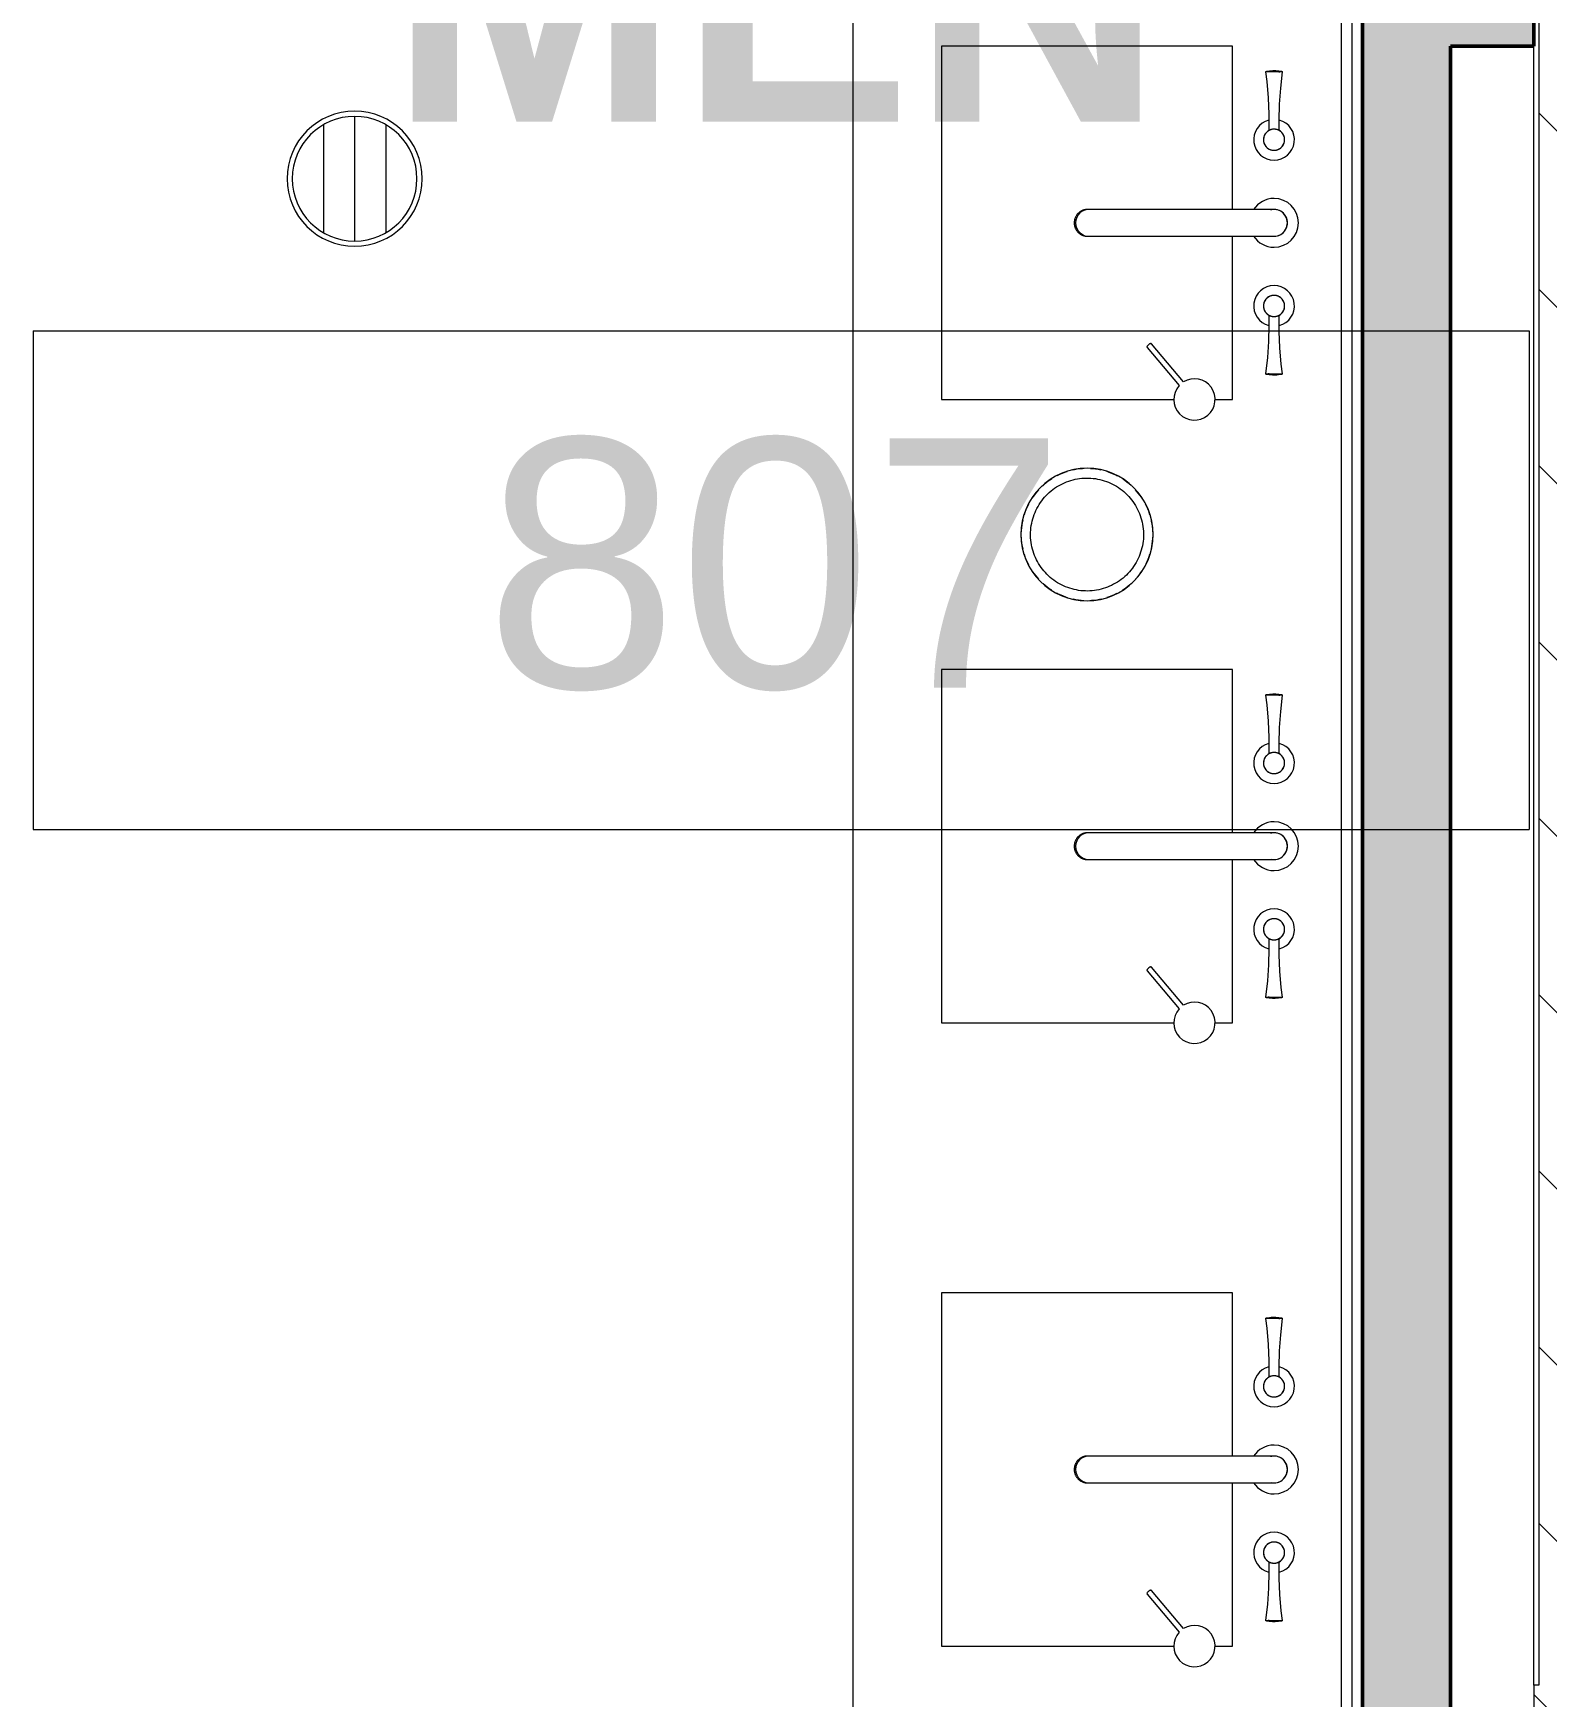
# Model space of a CAD drawing. Header units: inches. Extents: x -956 to 1409, y -1111 to 895.
# Drawn here: x 737.9 to 810.8, y 589.8 to 669.9 of the extents above; entities that cross this region are included whole.
import ezdxf

# ---------------------------------------------------------------- set-up
doc = ezdxf.new("R2010")
doc.units = ezdxf.units.IN
doc.header["$MEASUREMENT"] = 0
for name, color, linetype, lineweight in [('A-AREA-IDEN', 2, 'Continuous', 9), ('A-FLOR', 192, 'Continuous', 13), ('A-WALL', 113, 'Continuous', 13), ('A-WALL-PATT', 111, 'Continuous', 13), ('I-WALL', 2, 'Continuous', 13), ('P-SANR-FIXT', 6, 'Continuous', 9), ('Q-CASE', 31, 'Continuous', 9), ('Q-SPCQ', 91, 'Continuous', 13)]:
    doc.layers.add(name, color=color, linetype=linetype, lineweight=lineweight)
doc.styles.add('Arial_3', font='arial.ttf', dxfattribs={"height": 12})
doc.styles.add('Arial_B', font='arialbd.ttf', dxfattribs={"height": 12})

# ---------------------------------------------------------------- blocks, each defined once
blk = doc.blocks.new('Mirror with Frame - 88_x36_-2755238-8TH FLOOR TELECOM UNDERFLOOR ROUTING PLAN')
at = {"layer": 'Q-SPCQ', "lineweight": 9}
for p, q in [((-43.037, 0.75), (44.963, 0.75)), ((44.963, 0.25), (-43.037, 0.25))]:
    blk.add_line(p, q, dxfattribs=at)
blk = doc.blocks.new('Faucet-Bath_Deck-Mount_Transitional_Nexus_TB794DD_TOTO - TB794DD-V52-8TH FLOOR TELECOM UNDERFLOOR ROUTING PLAN')
at = {"layer": 'P-SANR-FIXT', "color": 53}
for p, q in [((-7.267, 0.314), (-7.267, 0.231)), ((-7.267, 0.231), (-7.267, 0.275)), ((7.267, 0.229), (7.267, 0.315)), ((-7.267, -0.231), (-7.267, -0.314)), ((7.267, -0.229), (7.267, -0.275)), ((7.267, -0.315), (7.267, -0.229)), ((-0.646, -1.855), (-0.646, -6.874)), ((0.646, -6.874), (0.646, -1.855)), ((-0.646, -8.905), (-0.646, -8.915)), ((-0.646, -8.915), (-0.646, -8.979)), ((0.646, -8.915), (0.646, -8.905)), ((0.646, -8.979), (0.646, -8.915))]:
    blk.add_line(p, q, dxfattribs=at)
at = {"layer": 'P-SANR-FIXT', "color": 53, "flags": 128}
for points in [[(-7.328, 0), (-7.326, 0.079), (-7.321, 0.157), (-7.313, 0.235), (-7.302, 0.313), (-7.293, 0.367)], [(-7.293, 0.367), (-7.293, 0.368), (-7.292, 0.369), (-7.292, 0.37), (-7.292, 0.371), (-7.291, 0.372), (-7.291, 0.373), (-7.291, 0.374), (-7.29, 0.375), (-7.289, 0.376), (-7.289, 0.377), (-7.288, 0.378), (-7.288, 0.379), (-7.287, 0.38), (-7.286, 0.381), (-7.285, 0.381), (-7.285, 0.382), (-7.284, 0.383), (-7.283, 0.384), (-7.282, 0.384), (-7.281, 0.385), (-7.28, 0.385), (-7.279, 0.386), (-7.278, 0.387), (-7.277, 0.387), (-7.276, 0.387), (-7.275, 0.388), (-7.274, 0.388), (-7.273, 0.388), (-7.272, 0.389), (-7.271, 0.389), (-7.27, 0.389), (-7.269, 0.389), (-7.268, 0.389), (-7.267, 0.389), (-7.267, 0.389)], [(-7.267, 0.389), (-6.488, 0.306), (-5.707, 0.254), (-4.924, 0.233), (-4.451, 0.236)], [(-3.491, 0), (-3.491, 0.02), (-3.493, 0.041), (-3.495, 0.061), (-3.497, 0.081), (-3.501, 0.101), (-3.506, 0.121), (-3.511, 0.141), (-3.517, 0.16), (-3.524, 0.179), (-3.531, 0.198), (-3.539, 0.217), (-3.548, 0.235), (-3.558, 0.253), (-3.569, 0.27), (-3.58, 0.287), (-3.592, 0.304), (-3.604, 0.32), (-3.617, 0.336), (-3.631, 0.351), (-3.645, 0.365), (-3.66, 0.379), (-3.676, 0.392), (-3.692, 0.405), (-3.708, 0.417), (-3.725, 0.428), (-3.742, 0.439), (-3.76, 0.449), (-3.778, 0.458), (-3.797, 0.467), (-3.816, 0.474), (-3.835, 0.481), (-3.854, 0.488), (-3.874, 0.493), (-3.893, 0.498), (-3.913, 0.502), (-3.934, 0.505), (-3.954, 0.507), (-3.974, 0.508), (-3.995, 0.509), (-4.015, 0.509), (-4.035, 0.508), (-4.055, 0.506), (-4.076, 0.503), (-4.096, 0.5), (-4.116, 0.496), (-4.135, 0.491), (-4.155, 0.485), (-4.174, 0.478), (-4.193, 0.471), (-4.212, 0.463), (-4.23, 0.454), (-4.248, 0.444), (-4.266, 0.434), (-4.283, 0.423), (-4.3, 0.412), (-4.316, 0.399), (-4.332, 0.386), (-4.347, 0.373), (-4.361, 0.359), (-4.375, 0.344), (-4.389, 0.329), (-4.402, 0.313), (-4.414, 0.296), (-4.425, 0.28), (-4.436, 0.262), (-4.446, 0.245), (-4.456, 0.227), (-4.464, 0.208), (-4.472, 0.19), (-4.48, 0.171), (-4.486, 0.151), (-4.492, 0.132), (-4.497, 0.112), (-4.501, 0.092), (-4.504, 0.072), (-4.506, 0.052), (-4.508, 0.031), (-4.509, 0.011), (-4.509, 0)], [(4.509, 0), (4.509, 0.02), (4.507, 0.041), (4.505, 0.061), (4.503, 0.081), (4.499, 0.101), (4.494, 0.121), (4.489, 0.141), (4.483, 0.16), (4.476, 0.179), (4.469, 0.198), (4.461, 0.217), (4.452, 0.235), (4.442, 0.253), (4.431, 0.27), (4.42, 0.287), (4.408, 0.304), (4.396, 0.32), (4.383, 0.336), (4.369, 0.351), (4.355, 0.365), (4.34, 0.379), (4.324, 0.392), (4.308, 0.405), (4.292, 0.417), (4.275, 0.428), (4.258, 0.439), (4.24, 0.449), (4.222, 0.458), (4.203, 0.467), (4.184, 0.474), (4.165, 0.481), (4.146, 0.488), (4.126, 0.493), (4.107, 0.498), (4.087, 0.502), (4.066, 0.505), (4.046, 0.507), (4.026, 0.508), (4.005, 0.509), (3.985, 0.509), (3.965, 0.508), (3.945, 0.506), (3.924, 0.503), (3.904, 0.5), (3.884, 0.496), (3.865, 0.491), (3.845, 0.485), (3.826, 0.478), (3.807, 0.471), (3.788, 0.463), (3.77, 0.454), (3.752, 0.444), (3.734, 0.434), (3.717, 0.423), (3.7, 0.412), (3.684, 0.399), (3.668, 0.386), (3.653, 0.373), (3.639, 0.359), (3.625, 0.344), (3.611, 0.329), (3.598, 0.313), (3.586, 0.296), (3.575, 0.28), (3.564, 0.262), (3.554, 0.245), (3.544, 0.227), (3.536, 0.208), (3.528, 0.19), (3.52, 0.171), (3.514, 0.151), (3.508, 0.132), (3.503, 0.112), (3.499, 0.092), (3.496, 0.072), (3.494, 0.052), (3.492, 0.031), (3.491, 0.011), (3.491, 0)], [(4.451, 0.236), (5.234, 0.238), (6.017, 0.271), (6.797, 0.335), (7.267, 0.389)], [(7.267, 0.389), (7.268, 0.389), (7.269, 0.389), (7.27, 0.389), (7.271, 0.389), (7.272, 0.389), (7.273, 0.389), (7.274, 0.388), (7.275, 0.388), (7.276, 0.388), (7.277, 0.387), (7.278, 0.387), (7.279, 0.386), (7.28, 0.386), (7.281, 0.385), (7.282, 0.384), (7.283, 0.384), (7.284, 0.383), (7.284, 0.382), (7.285, 0.382), (7.286, 0.381), (7.287, 0.38), (7.287, 0.379), (7.288, 0.378), (7.289, 0.378), (7.289, 0.377), (7.29, 0.376), (7.29, 0.375), (7.291, 0.374), (7.291, 0.373), (7.292, 0.372), (7.292, 0.371), (7.292, 0.37), (7.293, 0.369), (7.293, 0.368), (7.293, 0.367)], [(7.293, 0.367), (7.306, 0.29), (7.316, 0.212), (7.323, 0.134), (7.327, 0.055), (7.328, 0)], [(-7.293, -0.367), (-7.306, -0.29), (-7.316, -0.212), (-7.323, -0.133), (-7.327, -0.055), (-7.328, 0)], [(-7.267, -0.389), (-7.268, -0.389), (-7.269, -0.389), (-7.27, -0.389), (-7.271, -0.389), (-7.272, -0.389), (-7.273, -0.389), (-7.274, -0.388), (-7.275, -0.388), (-7.276, -0.388), (-7.277, -0.387), (-7.278, -0.387), (-7.279, -0.386), (-7.28, -0.386), (-7.281, -0.385), (-7.282, -0.384), (-7.283, -0.384), (-7.284, -0.383), (-7.284, -0.382), (-7.285, -0.382), (-7.286, -0.381), (-7.287, -0.38), (-7.287, -0.379), (-7.288, -0.378), (-7.289, -0.377), (-7.289, -0.377), (-7.29, -0.376), (-7.29, -0.375), (-7.291, -0.374), (-7.291, -0.373), (-7.292, -0.372), (-7.292, -0.371), (-7.292, -0.37), (-7.293, -0.369), (-7.293, -0.367), (-7.293, -0.367)], [(-4.451, -0.236), (-5.234, -0.238), (-6.017, -0.271), (-6.797, -0.335), (-7.267, -0.389)], [(-4.509, 0), (-4.509, -0.02), (-4.507, -0.041), (-4.505, -0.061), (-4.503, -0.081), (-4.499, -0.101), (-4.494, -0.121), (-4.489, -0.141), (-4.483, -0.16), (-4.476, -0.179), (-4.469, -0.198), (-4.461, -0.217), (-4.452, -0.235), (-4.442, -0.253), (-4.431, -0.27), (-4.42, -0.287), (-4.408, -0.304), (-4.396, -0.32), (-4.383, -0.336), (-4.369, -0.351), (-4.355, -0.365), (-4.34, -0.379), (-4.324, -0.392), (-4.308, -0.405), (-4.292, -0.417), (-4.275, -0.428), (-4.258, -0.439), (-4.24, -0.449), (-4.222, -0.458), (-4.203, -0.467), (-4.184, -0.474), (-4.165, -0.481), (-4.146, -0.488), (-4.126, -0.493), (-4.107, -0.498), (-4.087, -0.502), (-4.066, -0.505), (-4.046, -0.507), (-4.026, -0.508), (-4.005, -0.509), (-3.985, -0.509), (-3.965, -0.508), (-3.945, -0.506), (-3.924, -0.503), (-3.904, -0.5), (-3.884, -0.496), (-3.865, -0.491), (-3.845, -0.485), (-3.826, -0.478), (-3.807, -0.471), (-3.788, -0.463), (-3.77, -0.454), (-3.752, -0.444), (-3.734, -0.434), (-3.717, -0.423), (-3.7, -0.412), (-3.684, -0.399), (-3.668, -0.386), (-3.653, -0.373), (-3.639, -0.359), (-3.625, -0.344), (-3.611, -0.329), (-3.598, -0.313), (-3.586, -0.296), (-3.575, -0.28), (-3.564, -0.262), (-3.554, -0.245), (-3.544, -0.227), (-3.536, -0.208), (-3.528, -0.19), (-3.52, -0.171), (-3.514, -0.151), (-3.508, -0.132), (-3.503, -0.112), (-3.499, -0.092), (-3.496, -0.072), (-3.494, -0.052), (-3.492, -0.031), (-3.491, -0.011), (-3.491, 0)], [(-0.646, 0), (-0.646, -0.002), (-0.646, -0.006), (-0.646, -0.014), (-0.646, -0.025), (-0.646, -0.039), (-0.646, -0.056), (-0.646, -0.076), (-0.646, -0.099), (-0.646, -0.125), (-0.646, -0.155), (-0.646, -0.186), (-0.646, -0.221), (-0.646, -0.259), (-0.646, -0.299), (-0.646, -0.342), (-0.646, -0.387), (-0.646, -0.435), (-0.646, -0.486), (-0.646, -0.539), (-0.646, -0.594), (-0.646, -0.651), (-0.646, -0.71), (-0.646, -0.772), (-0.646, -0.835), (-0.646, -0.9), (-0.646, -0.967), (-0.646, -1.035), (-0.646, -1.105), (-0.646, -1.176), (-0.646, -1.248), (-0.646, -1.322), (-0.646, -1.396), (-0.646, -1.472), (-0.646, -1.548), (-0.646, -1.625), (-0.646, -1.702), (-0.646, -1.78), (-0.646, -1.855)], [(0.646, -1.855), (0.646, -1.777), (0.646, -1.699), (0.646, -1.622), (0.646, -1.545), (0.646, -1.469), (0.646, -1.393), (0.646, -1.319), (0.646, -1.245), (0.646, -1.173), (0.646, -1.102), (0.646, -1.032), (0.646, -0.964), (0.646, -0.897), (0.646, -0.832), (0.646, -0.769), (0.646, -0.708), (0.646, -0.649), (0.646, -0.591), (0.646, -0.537), (0.646, -0.484), (0.646, -0.433), (0.646, -0.386), (0.646, -0.34), (0.646, -0.297), (0.646, -0.257), (0.646, -0.22), (0.646, -0.185), (0.646, -0.153), (0.646, -0.124), (0.646, -0.098), (0.646, -0.075), (0.646, -0.055), (0.646, -0.038), (0.646, -0.025), (0.646, -0.014), (0.646, -0.006), (0.646, -0.001), (0.646, 0)], [(3.491, 0), (3.491, -0.02), (3.493, -0.041), (3.495, -0.061), (3.497, -0.081), (3.501, -0.101), (3.506, -0.121), (3.511, -0.141), (3.517, -0.16), (3.524, -0.179), (3.531, -0.198), (3.539, -0.217), (3.548, -0.235), (3.558, -0.253), (3.569, -0.27), (3.58, -0.287), (3.592, -0.304), (3.604, -0.32), (3.617, -0.336), (3.631, -0.351), (3.645, -0.365), (3.66, -0.379), (3.676, -0.392), (3.692, -0.405), (3.708, -0.417), (3.725, -0.428), (3.742, -0.439), (3.76, -0.449), (3.778, -0.458), (3.797, -0.467), (3.816, -0.474), (3.835, -0.481), (3.854, -0.488), (3.874, -0.493), (3.893, -0.498), (3.913, -0.502), (3.934, -0.505), (3.954, -0.507), (3.974, -0.508), (3.995, -0.509), (4.015, -0.509), (4.035, -0.508), (4.055, -0.506), (4.076, -0.503), (4.096, -0.5), (4.116, -0.496), (4.135, -0.491), (4.155, -0.485), (4.174, -0.478), (4.193, -0.471), (4.212, -0.463), (4.23, -0.454), (4.248, -0.444), (4.266, -0.434), (4.283, -0.423), (4.3, -0.412), (4.316, -0.399), (4.332, -0.386), (4.347, -0.373), (4.361, -0.359), (4.375, -0.344), (4.389, -0.329), (4.402, -0.313), (4.414, -0.296), (4.425, -0.28), (4.436, -0.262), (4.446, -0.245), (4.456, -0.227), (4.464, -0.208), (4.472, -0.19), (4.48, -0.171), (4.486, -0.151), (4.492, -0.132), (4.497, -0.112), (4.501, -0.092), (4.504, -0.072), (4.506, -0.052), (4.508, -0.031), (4.509, -0.011), (4.509, 0)], [(7.267, -0.389), (6.488, -0.306), (5.707, -0.254), (4.924, -0.233), (4.451, -0.236)], [(7.293, -0.367), (7.293, -0.368), (7.292, -0.369), (7.292, -0.37), (7.292, -0.372), (7.291, -0.373), (7.291, -0.374), (7.29, -0.374), (7.29, -0.375), (7.289, -0.376), (7.289, -0.377), (7.288, -0.378), (7.288, -0.379), (7.287, -0.38), (7.286, -0.381), (7.285, -0.381), (7.285, -0.382), (7.284, -0.383), (7.283, -0.384), (7.282, -0.384), (7.281, -0.385), (7.28, -0.385), (7.279, -0.386), (7.278, -0.387), (7.277, -0.387), (7.276, -0.387), (7.275, -0.388), (7.274, -0.388), (7.273, -0.388), (7.272, -0.389), (7.271, -0.389), (7.27, -0.389), (7.269, -0.389), (7.268, -0.389), (7.267, -0.389), (7.267, -0.389)], [(7.328, 0), (7.326, -0.079), (7.321, -0.157), (7.313, -0.235), (7.302, -0.313), (7.293, -0.367)], [(-0.646, -6.874), (-0.646, -6.952), (-0.646, -7.03), (-0.646, -7.108), (-0.646, -7.186), (-0.646, -7.264), (-0.646, -7.341), (-0.646, -7.418), (-0.646, -7.494), (-0.646, -7.569), (-0.646, -7.643), (-0.646, -7.716), (-0.646, -7.788), (-0.646, -7.859), (-0.646, -7.928), (-0.646, -7.995), (-0.646, -8.061), (-0.646, -8.126), (-0.646, -8.188), (-0.646, -8.249), (-0.646, -8.307), (-0.646, -8.363), (-0.646, -8.417), (-0.646, -8.469), (-0.646, -8.519), (-0.646, -8.566), (-0.646, -8.61), (-0.646, -8.652), (-0.646, -8.691), (-0.646, -8.727), (-0.646, -8.761), (-0.646, -8.792), (-0.646, -8.819), (-0.646, -8.844), (-0.646, -8.866), (-0.646, -8.885), (-0.646, -8.901), (-0.646, -8.905)], [(0.646, -8.905), (0.646, -8.891), (0.646, -8.873), (0.646, -8.852), (0.646, -8.828), (0.646, -8.801), (0.646, -8.771), (0.646, -8.739), (0.646, -8.703), (0.646, -8.665), (0.646, -8.624), (0.646, -8.58), (0.646, -8.534), (0.646, -8.486), (0.646, -8.435), (0.646, -8.381), (0.646, -8.326), (0.646, -8.268), (0.646, -8.208), (0.646, -8.146), (0.646, -8.082), (0.646, -8.017), (0.646, -7.95), (0.646, -7.881), (0.646, -7.811), (0.646, -7.74), (0.646, -7.667), (0.646, -7.593), (0.646, -7.518), (0.646, -7.443), (0.646, -7.366), (0.646, -7.289), (0.646, -7.212), (0.646, -7.134), (0.646, -7.056), (0.646, -6.977), (0.646, -6.899), (0.646, -6.874)], [(-0.646, -8.979), (-0.646, -9.004), (-0.644, -9.03), (-0.641, -9.055), (-0.638, -9.081), (-0.633, -9.106), (-0.628, -9.13), (-0.621, -9.155), (-0.613, -9.179), (-0.605, -9.204), (-0.595, -9.227), (-0.584, -9.25), (-0.573, -9.273), (-0.561, -9.296), (-0.547, -9.318), (-0.533, -9.339), (-0.518, -9.36), (-0.502, -9.38), (-0.486, -9.399), (-0.468, -9.418), (-0.45, -9.436), (-0.431, -9.454), (-0.411, -9.47), (-0.391, -9.486), (-0.37, -9.501), (-0.349, -9.515), (-0.327, -9.529), (-0.304, -9.541), (-0.281, -9.553), (-0.258, -9.563), (-0.234, -9.573), (-0.21, -9.582), (-0.185, -9.589), (-0.16, -9.596), (-0.135, -9.602), (-0.11, -9.607), (-0.084, -9.611), (-0.059, -9.613), (-0.033, -9.615), (-0.007, -9.616), (0, -9.616)], [(0, -9.616), (0.026, -9.616), (0.052, -9.614), (0.077, -9.612), (0.103, -9.608), (0.128, -9.603), (0.153, -9.598), (0.178, -9.591), (0.203, -9.584), (0.227, -9.575), (0.251, -9.566), (0.275, -9.555), (0.298, -9.544), (0.321, -9.532), (0.343, -9.519), (0.365, -9.505), (0.386, -9.49), (0.406, -9.475), (0.426, -9.458), (0.445, -9.441), (0.463, -9.423), (0.481, -9.404), (0.498, -9.385), (0.514, -9.365), (0.529, -9.345), (0.544, -9.323), (0.557, -9.302), (0.57, -9.279), (0.581, -9.257), (0.592, -9.234), (0.602, -9.21), (0.611, -9.186), (0.619, -9.162), (0.626, -9.137), (0.632, -9.112), (0.637, -9.087), (0.641, -9.062), (0.643, -9.037), (0.645, -9.011), (0.646, -8.986), (0.646, -8.979)]]:
    blk.add_lwpolyline(points, dxfattribs=at)
at = {"layer": 'P-SANR-FIXT', "color": 53}
for centre, radius, start, end in [((-4, 0), 0.979, 0, 165), ((0, 0), 1.174, 0, 180), ((4, 0), 0.979, 15, 180), ((-4, 0), 0.509, 166.18526, 180), ((-4, 0), 0.509, 0, 164.2558), ((0, 0), 0.646, 90, 195), ((0, 0), 0.644, 360, 180), ((0, 0), 0.646, 348.7314, 90), ((4, 0), 0.979, 180, 345), ((4, 0), 0.509, 15.7442, 180), ((4, 0), 0.509, 360, 13.81474), ((-4, 0), 0.979, 195, 360), ((-4, 0), 0.509, 180, 193.81474), ((-4, 0), 0.509, 195.7442, 0), ((0, 0), 1.174, 180, 237.17584), ((0, 0), 0.644, 180, 195), ((0, 0), 0.644, 350.61143, 360), ((0, 0), 1.174, 302.82416, 360), ((4, 0), 0.509, 180, 344.2558), ((4, 0), 0.509, 346.18526, 360)]:
    blk.add_arc(centre, radius, start, end, dxfattribs=at)
for major_axis, start_param, end_param in [((-0.646, 0), 6.169751, 7.853982), ((0.646, 0), 3.141593, 3.355129), ((0.646, 0), 4.712389, 6.407113)]:
    blk.add_ellipse((0, -8.915), major_axis=major_axis, ratio=0.985556, start_param=start_param, end_param=end_param, dxfattribs=at)
for points in [[(-7.267, 0.387), (-7.266, 0.386), (-7.265, 0.383), (-7.263, 0.38)], [(-7.267, 0.381), (-7.267, 0.378), (-7.267, 0.371), (-7.265, 0.361), (-7.263, 0.355)], [(-7.267, 0.355), (-7.267, 0.35), (-7.267, 0.337), (-7.265, 0.322), (-7.263, 0.313)], [(-7.263, 0.23), (-7.265, 0.219), (-7.267, 0.197), (-7.267, 0.172), (-7.267, 0.16)], [(-7.263, 0.159), (-7.265, 0.147), (-7.267, 0.122), (-7.267, 0.095), (-7.267, 0.082)], [(-7.263, 0.082), (-7.265, 0.068), (-7.267, 0.041), (-7.267, 0.014), (-7.267, 0)], [(7.263, 0.38), (7.265, 0.383), (7.266, 0.386), (7.267, 0.387)], [(7.263, 0.355), (7.265, 0.361), (7.267, 0.371), (7.267, 0.378), (7.267, 0.381)], [(7.263, 0.315), (7.265, 0.323), (7.267, 0.338), (7.267, 0.35), (7.267, 0.356)], [(7.267, 0.158), (7.267, 0.171), (7.267, 0.195), (7.265, 0.218), (7.263, 0.228)], [(7.267, 0.081), (7.267, 0.094), (7.267, 0.12), (7.265, 0.146), (7.263, 0.158)], [(7.267, 0), (7.267, 0.014), (7.267, 0.041), (7.265, 0.068), (7.263, 0.081)], [(-7.267, 0), (-7.267, -0.014), (-7.267, -0.041), (-7.265, -0.068), (-7.263, -0.082)], [(-7.267, -0.082), (-7.267, -0.095), (-7.267, -0.122), (-7.265, -0.147), (-7.263, -0.159)], [(-7.267, -0.16), (-7.267, -0.172), (-7.267, -0.197), (-7.265, -0.219), (-7.263, -0.23)], [(-7.263, -0.313), (-7.265, -0.322), (-7.267, -0.337), (-7.267, -0.35), (-7.267, -0.355)], [(-7.263, -0.355), (-7.265, -0.361), (-7.267, -0.371), (-7.267, -0.378), (-7.267, -0.381)], [(-7.267, -0.387), (-7.266, -0.386), (-7.265, -0.383), (-7.263, -0.38)], [(-7.263, -0.38), (-7.265, -0.383), (-7.266, -0.386), (-7.267, -0.387)], [(7.263, -0.081), (7.265, -0.068), (7.267, -0.041), (7.267, -0.014), (7.267, 0)], [(7.263, -0.158), (7.265, -0.146), (7.267, -0.12), (7.267, -0.094), (7.267, -0.081)], [(7.263, -0.228), (7.265, -0.218), (7.267, -0.195), (7.267, -0.171), (7.267, -0.158)], [(7.267, -0.356), (7.267, -0.35), (7.267, -0.338), (7.265, -0.323), (7.263, -0.315)], [(7.267, -0.381), (7.267, -0.378), (7.267, -0.371), (7.265, -0.361), (7.263, -0.355)], [(7.263, -0.38), (7.265, -0.383), (7.266, -0.386), (7.267, -0.387)], [(7.267, -0.389), (7.267, -0.389), (7.267, -0.388), (7.265, -0.383), (7.263, -0.38)]]:
    blk.add_open_spline(points, degree=3, dxfattribs=at)
for points, knots in [([(-4.453, 0.232), (-4.454, 0.231), (-4.456, 0.226), (-4.462, 0.213), (-4.47, 0.196), (-4.478, 0.176), (-4.488, 0.145), (-4.503, 0.086), (-4.509, 0.036), (-4.509, 0)], [0.5555556, 0.5555556, 0.5555556, 0.5555556, 0.5833333, 0.6527778, 0.6875, 0.7222222, 0.7916667, 0.8611111, 1, 1, 1, 1]), ([(4.509, 0), (4.509, 0.029), (4.504, 0.083), (4.489, 0.143), (4.476, 0.181), (4.468, 0.201), (4.462, 0.213), (4.457, 0.224), (4.454, 0.23), (4.453, 0.232)], [0, 0, 0, 0, 0.1111111, 0.2222222, 0.2777778, 0.3333333, 0.3611111, 0.3888889, 0.4444444, 0.4444444, 0.4444444, 0.4444444]), ([(-4.509, 0), (-4.509, -0.029), (-4.504, -0.083), (-4.489, -0.143), (-4.476, -0.181), (-4.468, -0.201), (-4.462, -0.213), (-4.457, -0.224), (-4.454, -0.23), (-4.453, -0.232)], [0, 0, 0, 0, 0.1111111, 0.2222222, 0.2777778, 0.3333333, 0.3611111, 0.3888889, 0.4444444, 0.4444444, 0.4444444, 0.4444444]), ([(4.453, -0.232), (4.454, -0.231), (4.456, -0.226), (4.462, -0.213), (4.47, -0.196), (4.478, -0.176), (4.488, -0.145), (4.503, -0.086), (4.509, -0.036), (4.509, 0)], [0.5555556, 0.5555556, 0.5555556, 0.5555556, 0.5833333, 0.6527778, 0.6875, 0.7222222, 0.7916667, 0.8611111, 1, 1, 1, 1])]:
    blk.add_open_spline(points, degree=3, knots=knots, dxfattribs=at)
blk = doc.blocks.new('Sink-Undercounter-Kohler-Caxton-2210 - Vitreous_China-0-White-V50-8TH FLOOR TELECOM UNDERFLOOR ROUTING PLAN')
at = {"layer": 'P-SANR-FIXT'}
for p, q in [((-0.646, 7), (-8.5, 7)), ((-8.5, 7), (-8.5, -7)), ((8.5, 7), (0.645, 7)), ((8.5, 6.16), (8.5, 7)), ((8.5, -7), (8.5, 4.18)), ((-8.5, -7), (8.5, -7))]:
    blk.add_line(p, q, dxfattribs=at)
blk = doc.blocks.new('Accessory-Soap_Dispenser-KOHLER-Contemporary-K-1895 - Not a Type - See Type Catalog-2570115-8TH FLOOR TELECOM UNDERFLOOR ROUTING PLAN')
at = {"layer": 'Q-SPCQ', "lineweight": 9}
for p, q in [((-0.139, -0.985), (-0.139, -3.378)), ((0.139, -3.378), (0.139, -0.985))]:
    blk.add_line(p, q, dxfattribs=at)
for centre, radius, start, end in [((0, 0), 0.995, 278.01769, 261.98231), ((-0.096, -3.378), 0.0427, 180, 246.69916), ((-0.019, -3.199), 0.238, 246.69916, 258.47173), ((-0.011, -3.16), 0.277, 258.47173, 268.54538), ((0, -2.846), 0.592, 268.23769, 271.99398), ((0.011, -3.16), 0.277, 271.99398, 281.52827), ((0.019, -3.199), 0.238, 281.52827, 293.30084), ((0.096, -3.378), 0.0427, 293.30084, 0)]:
    blk.add_arc(centre, radius, start, end, dxfattribs=at)
blk = doc.blocks.new('Sink-Undercounter-Kohler-Caxton-2210 - Vitreous_China-0-White-V53-8TH FLOOR TELECOM UNDERFLOOR ROUTING PLAN')
at = {"layer": 'P-SANR-FIXT'}
for p, q in [((-0.646, 7), (-8.5, 7)), ((-8.5, 7), (-8.5, -7)), ((8.5, 7), (0.685, 7)), ((8.5, 6.16), (8.5, 7)), ((8.5, -7), (8.5, 4.18)), ((-8.5, -7), (8.5, -7))]:
    blk.add_line(p, q, dxfattribs=at)
blk = doc.blocks.new('Circular_Waste-Receptacle_Bobrick_B-529 - B-529-2568144-8TH FLOOR TELECOM UNDERFLOOR ROUTING PLAN')
at = {"layer": 'Q-SPCQ', "color": 53, "lineweight": 9, "flags": 128}
for points in [[(-2.719, 0), (-2.717, 0.109), (-2.71, 0.217), (-2.699, 0.325), (-2.684, 0.433), (-2.665, 0.54), (-2.641, 0.646), (-2.613, 0.751), (-2.581, 0.855), (-2.544, 0.958), (-2.504, 1.059), (-2.46, 1.158), (-2.412, 1.255), (-2.359, 1.351), (-2.303, 1.444), (-2.244, 1.535), (-2.181, 1.624), (-2.114, 1.71), (-2.044, 1.793), (-1.971, 1.873), (-1.894, 1.95), (-1.815, 2.024), (-1.732, 2.095), (-1.647, 2.163), (-1.559, 2.227), (-1.469, 2.288), (-1.376, 2.345), (-1.281, 2.398), (-1.185, 2.447), (-1.086, 2.493), (-0.985, 2.534), (-0.883, 2.571), (-0.78, 2.605), (-0.675, 2.634), (-0.569, 2.659), (-0.462, 2.679), (-0.355, 2.696), (-0.247, 2.708), (-0.138, 2.715), (-0.029, 2.719), (0.079, 2.718), (0.188, 2.712), (0.296, 2.703), (0.404, 2.689), (0.511, 2.67), (0.618, 2.648), (0.723, 2.621), (0.827, 2.59), (0.93, 2.555), (1.032, 2.515), (1.131, 2.472), (1.229, 2.425), (1.325, 2.374), (1.419, 2.319), (1.511, 2.26), (1.6, 2.198), (1.687, 2.132), (1.771, 2.063), (1.852, 1.991), (1.93, 1.915), (2.005, 1.836), (2.077, 1.755), (2.145, 1.67), (2.21, 1.583), (2.272, 1.494), (2.33, 1.402), (2.384, 1.307), (2.434, 1.211), (2.481, 1.113), (2.523, 1.012), (2.562, 0.911), (2.596, 0.808), (2.626, 0.703), (2.652, 0.598), (2.674, 0.491), (2.692, 0.384), (2.705, 0.276), (2.714, 0.167), (2.718, 0.059), (2.719, 0)], [(-1.701, 2.678), (-1.763, 2.638), (-1.867, 2.566), (-1.969, 2.489), (-2.067, 2.408), (-2.149, 2.334)], [(-0.966, 3.023), (-1.086, 2.982), (-1.204, 2.936), (-1.321, 2.885), (-1.435, 2.83)], [(-0.134, 3.17), (-0.219, 3.166), (-0.346, 3.154), (-0.472, 3.138), (-0.597, 3.117), (-0.693, 3.096)], [(0.664, 3.103), (0.539, 3.127), (0.414, 3.146), (0.288, 3.16), (0.161, 3.169)], [(1.47, 2.812), (1.383, 2.856), (1.267, 2.909), (1.15, 2.958), (1.031, 3.001), (0.95, 3.027)], [(2.118, 2.363), (2.022, 2.446), (1.922, 2.525), (1.82, 2.6), (1.715, 2.67)], [(-2.34, 2.143), (-2.424, 2.048), (-2.504, 1.95), (-2.58, 1.848), (-2.652, 1.743)], [(2.68, 1.698), (2.619, 1.792), (2.545, 1.895), (2.467, 1.995), (2.386, 2.092), (2.336, 2.146)], [(-2.812, 1.468), (-2.841, 1.413), (-2.895, 1.299), (-2.945, 1.182), (-2.99, 1.063), (-3.03, 0.944)], [(3.027, 0.95), (3.012, 0.998), (2.97, 1.118), (2.923, 1.236), (2.871, 1.352), (2.815, 1.465)], [(-3.096, 0.697), (-3.121, 0.573), (-3.142, 0.448), (-3.157, 0.322), (-3.167, 0.195), (-3.17, 0.134)], [(2.719, 0), (2.717, -0.109), (2.71, -0.217), (2.699, -0.325), (2.684, -0.433), (2.665, -0.54), (2.641, -0.646), (2.613, -0.751), (2.581, -0.855), (2.544, -0.958), (2.504, -1.059), (2.46, -1.158), (2.412, -1.255), (2.359, -1.351), (2.303, -1.444), (2.244, -1.535), (2.181, -1.624), (2.114, -1.71), (2.044, -1.793), (1.971, -1.873), (1.894, -1.95), (1.815, -2.024), (1.732, -2.095), (1.647, -2.163), (1.559, -2.227), (1.469, -2.288), (1.376, -2.345), (1.281, -2.398), (1.185, -2.447), (1.086, -2.493), (0.985, -2.534), (0.883, -2.571), (0.78, -2.605), (0.675, -2.634), (0.569, -2.659), (0.462, -2.679), (0.355, -2.696), (0.247, -2.708), (0.138, -2.715), (0.029, -2.719), (-0.079, -2.718), (-0.188, -2.712), (-0.296, -2.703), (-0.404, -2.689), (-0.511, -2.67), (-0.618, -2.648), (-0.723, -2.621), (-0.827, -2.59), (-0.93, -2.555), (-1.032, -2.515), (-1.131, -2.472), (-1.229, -2.425), (-1.325, -2.374), (-1.419, -2.319), (-1.511, -2.26), (-1.6, -2.198), (-1.687, -2.132), (-1.771, -2.063), (-1.852, -1.991), (-1.93, -1.915), (-2.005, -1.836), (-2.077, -1.755), (-2.145, -1.67), (-2.21, -1.583), (-2.272, -1.494), (-2.33, -1.402), (-2.384, -1.307), (-2.434, -1.211), (-2.481, -1.113), (-2.523, -1.012), (-2.562, -0.911), (-2.596, -0.808), (-2.626, -0.703), (-2.652, -0.598), (-2.674, -0.491), (-2.692, -0.384), (-2.705, -0.276), (-2.714, -0.167), (-2.718, -0.059), (-2.719, 0)], [(3.171, 0.128), (3.163, 0.254), (3.15, 0.38), (3.133, 0.506), (3.11, 0.63), (3.097, 0.691)], [(-3.171, -0.128), (-3.163, -0.254), (-3.15, -0.38), (-3.133, -0.506), (-3.11, -0.63), (-3.097, -0.691)], [(3.096, -0.697), (3.121, -0.573), (3.142, -0.448), (3.157, -0.322), (3.167, -0.195), (3.17, -0.134)], [(-3.027, -0.95), (-3.012, -0.998), (-2.97, -1.118), (-2.923, -1.236), (-2.871, -1.352), (-2.815, -1.465)], [(2.812, -1.468), (2.841, -1.413), (2.895, -1.299), (2.945, -1.182), (2.99, -1.063), (3.03, -0.944)], [(-2.68, -1.698), (-2.619, -1.792), (-2.545, -1.895), (-2.467, -1.995), (-2.386, -2.092), (-2.336, -2.146)], [(-2.118, -2.363), (-2.022, -2.446), (-1.922, -2.525), (-1.82, -2.6), (-1.715, -2.67)], [(1.701, -2.678), (1.763, -2.638), (1.867, -2.566), (1.969, -2.489), (2.067, -2.408), (2.149, -2.334)], [(2.34, -2.143), (2.424, -2.048), (2.504, -1.95), (2.58, -1.848), (2.652, -1.743)], [(-1.47, -2.812), (-1.383, -2.856), (-1.267, -2.909), (-1.15, -2.958), (-1.031, -3.001), (-0.95, -3.027)], [(-0.664, -3.103), (-0.539, -3.127), (-0.414, -3.146), (-0.288, -3.16), (-0.161, -3.169)], [(0.134, -3.17), (0.219, -3.166), (0.346, -3.154), (0.472, -3.138), (0.597, -3.117), (0.693, -3.096)], [(0.966, -3.023), (1.086, -2.982), (1.204, -2.936), (1.321, -2.885), (1.435, -2.83)]]:
    blk.add_lwpolyline(points, dxfattribs=at)
at = {"layer": 'Q-SPCQ', "color": 53, "lineweight": 9}
for start, end in [(360, 180), (180, 360)]:
    blk.add_arc((0, 0), 3.187, start, end, dxfattribs=at)
blk = doc.blocks.new('Floor Drain - 6_ Diameter-3434525-8TH FLOOR TELECOM UNDERFLOOR ROUTING PLAN')
at = {"layer": 'P-SANR-FIXT'}
for p, q in [((-1.5, 2.598), (-1.5, -2.598)), ((0, 3), (0, -3)), ((1.5, 2.598), (1.5, -2.598))]:
    blk.add_line(p, q, dxfattribs=at)
for start, end in [(360, 180), (180, 360)]:
    blk.add_arc((0, 0), 3, start, end, dxfattribs=at)
blk = doc.blocks.new('18433_1 - AEO NY - CENTRAL_rvt-1-8TH FLOOR TELECOM UNDERFLOOR ROUTING PLAN')
at = {"layer": 'A-WALL-PATT', "lineweight": 9}
h = blk.add_hatch(dxfattribs=at)
h.set_pattern_fill('FP_1', color=53, style=0, pattern_type=2)
h.set_pattern_definition([(135, (0, 0), (-4.24264, -4.24264), [])])
h.paths.add_polyline_path([(818.148, 468.959), (818.148, 505.365), (810.148, 505.365), (810.148, 468.959)], flags=0)
h.paths.add_polyline_path([(814.262, 508.756), (816.364, 508.756), (816.364, 512.006), (811.364, 512.006), (811.364, 508.756)], flags=0)
h.paths.add_polyline_path([(818.114, 512.006), (818.148, 512.006), (818.148, 530.381), (816.364, 530.381), (816.364, 512.006), (817.864, 512.006)], flags=0)
h.paths.add_polyline_path([(810.364, 513.006), (810.364, 530.381), (810.148, 530.381), (810.148, 513.006)], flags=0)
h.paths.add_polyline_path([(810.148, 570.381), (818.148, 570.381), (818.148, 797.381), (810.148, 797.381), (810.148, 790.381), (810.398, 790.381), (810.398, 590.381), (810.148, 590.381), (810.148, 578.646)], flags=0)
at = {"layer": 'A-WALL-PATT'}
for points in [[(806.148, 585.256), (806.148, 675.506), (801.898, 675.506), (801.898, 585.256)], [(810.148, 669.256), (810.148, 673.506), (806.148, 673.506), (806.148, 669.256), (808.411, 669.256)]]:
    blk.add_hatch(color=253, dxfattribs=at).paths.add_polyline_path(points, flags=0)
at = {"layer": 'A-FLOR', "color": 53, "lineweight": 9}
blk.add_line((810.148, 590.381), (810.148, 669.256), dxfattribs=at)
for start, end in [(0, 180), (180, 0)]:
    blk.add_arc((753.398, 662.881), 3.25, start, end, dxfattribs=at)
at = {"layer": 'A-WALL', "color": 133, "lineweight": 20}
for p, q in [((810.398, 790.381), (810.398, 590.381)), ((810.398, 590.381), (810.148, 590.381)), ((810.148, 590.381), (810.148, 585.256))]:
    blk.add_line(p, q, dxfattribs=at)
at = {"layer": 'I-WALL', "color": 213, "lineweight": 50}
for p, q in [((801.898, 675.506), (801.898, 585.256)), ((810.148, 669.256), (810.148, 673.506)), ((806.148, 585.256), (806.148, 669.256)), ((806.148, 669.256), (810.148, 669.256))]:
    blk.add_line(p, q, dxfattribs=at)
at = {"layer": 'Q-CASE', "color": 53}
blk.add_line((777.398, 585.756), (777.398, 674.006), dxfattribs=at)
at = {"color": 53, "lineweight": 9}
for name, p, rotation in [('Mirror with Frame - 88_x36_-2755238-8TH FLOOR TELECOM UNDERFLOOR ROUTING PLAN', (801.648, 628.792), 90), ('Sink-Undercounter-Kohler-Caxton-2210 - Vitreous_China-0-White-V50-8TH FLOOR TELECOM UNDERFLOOR ROUTING PLAN', (788.648, 660.756), 270.0000000000003), ('Faucet-Bath_Deck-Mount_Transitional_Nexus_TB794DD_TOTO - TB794DD-V52-8TH FLOOR TELECOM UNDERFLOOR ROUTING PLAN', (797.648, 660.756), 270.0000000000002), ('Accessory-Soap_Dispenser-KOHLER-Contemporary-K-1895 - Not a Type - See Type Catalog-2570115-8TH FLOOR TELECOM UNDERFLOOR ROUTING PLAN', (793.817, 652.256), 219.9999999999994), ('Sink-Undercounter-Kohler-Caxton-2210 - Vitreous_China-0-White-V53-8TH FLOOR TELECOM UNDERFLOOR ROUTING PLAN', (788.648, 630.756), 270.0000000000003), ('Faucet-Bath_Deck-Mount_Transitional_Nexus_TB794DD_TOTO - TB794DD-V52-8TH FLOOR TELECOM UNDERFLOOR ROUTING PLAN', (797.648, 630.756), 270.0000000000002), ('Accessory-Soap_Dispenser-KOHLER-Contemporary-K-1895 - Not a Type - See Type Catalog-2570115-8TH FLOOR TELECOM UNDERFLOOR ROUTING PLAN', (793.817, 622.256), 219.9999999999994), ('Sink-Undercounter-Kohler-Caxton-2210 - Vitreous_China-0-White-V50-8TH FLOOR TELECOM UNDERFLOOR ROUTING PLAN', (788.648, 600.756), 270.0000000000003), ('Faucet-Bath_Deck-Mount_Transitional_Nexus_TB794DD_TOTO - TB794DD-V52-8TH FLOOR TELECOM UNDERFLOOR ROUTING PLAN', (797.648, 600.756), 270.0000000000002), ('Accessory-Soap_Dispenser-KOHLER-Contemporary-K-1895 - Not a Type - See Type Catalog-2570115-8TH FLOOR TELECOM UNDERFLOOR ROUTING PLAN', (793.817, 592.256), 219.9999999999994)]:
    blk.add_blockref(name, p, dxfattribs=dict(at, rotation=rotation))
for name, p in [('Floor Drain - 6_ Diameter-3434525-8TH FLOOR TELECOM UNDERFLOOR ROUTING PLAN', (753.398, 662.881)), ('Circular_Waste-Receptacle_Bobrick_B-529 - B-529-2568144-8TH FLOOR TELECOM UNDERFLOOR ROUTING PLAN', (788.648, 645.756))]:
    blk.add_blockref(name, p, dxfattribs=at)
blk = doc.blocks.new('Room Tag - Room Tag-84095-8TH FLOOR TELECOM UNDERFLOOR ROUTING PLAN')
at = {"layer": 'A-AREA-IDEN'}
for p, q in [((-0.375, -0.0625), (-0.375, -0.3125)), ((-0.375, -0.0625), (0.375, -0.0625)), ((0.375, -0.0625), (0.375, -0.3125)), ((-0.375, -0.3125), (0.375, -0.3125))]:
    blk.add_line(p, q, dxfattribs=at)

msp = doc.modelspace()

# ---------------------------------------------------------------- block references
at = {"lineweight": 5}
msp.add_blockref('18433_1 - AEO NY - CENTRAL_rvt-1-8TH FLOOR TELECOM UNDERFLOOR ROUTING PLAN', (0, 0), dxfattribs=at)

# ---------------------------------------------------------------- next in the draw order: block references
at = {"layer": 'A-AREA-IDEN', "xscale": 95.99999999999994, "yscale": 95.99999999999994, "zscale": 95.99999999999994}
msp.add_blockref('Room Tag - Room Tag-84095-8TH FLOOR TELECOM UNDERFLOOR ROUTING PLAN', (773.93, 661.554), dxfattribs=at)

# ---------------------------------------------------------------- next in the draw order: texts
at = {"layer": 'A-AREA-IDEN', "char_height": 12, "attachment_point": 1}
for s, insert, width, style in [('MEN', (755.062, 677.629), 45.45, 'Arial_B'), ('807', (759.651, 650.378), 33.633, 'Arial_3')]:
    msp.add_mtext(s, dxfattribs=dict(at, insert=insert, width=width, style=style))

doc.saveas('drawing.dxf')
